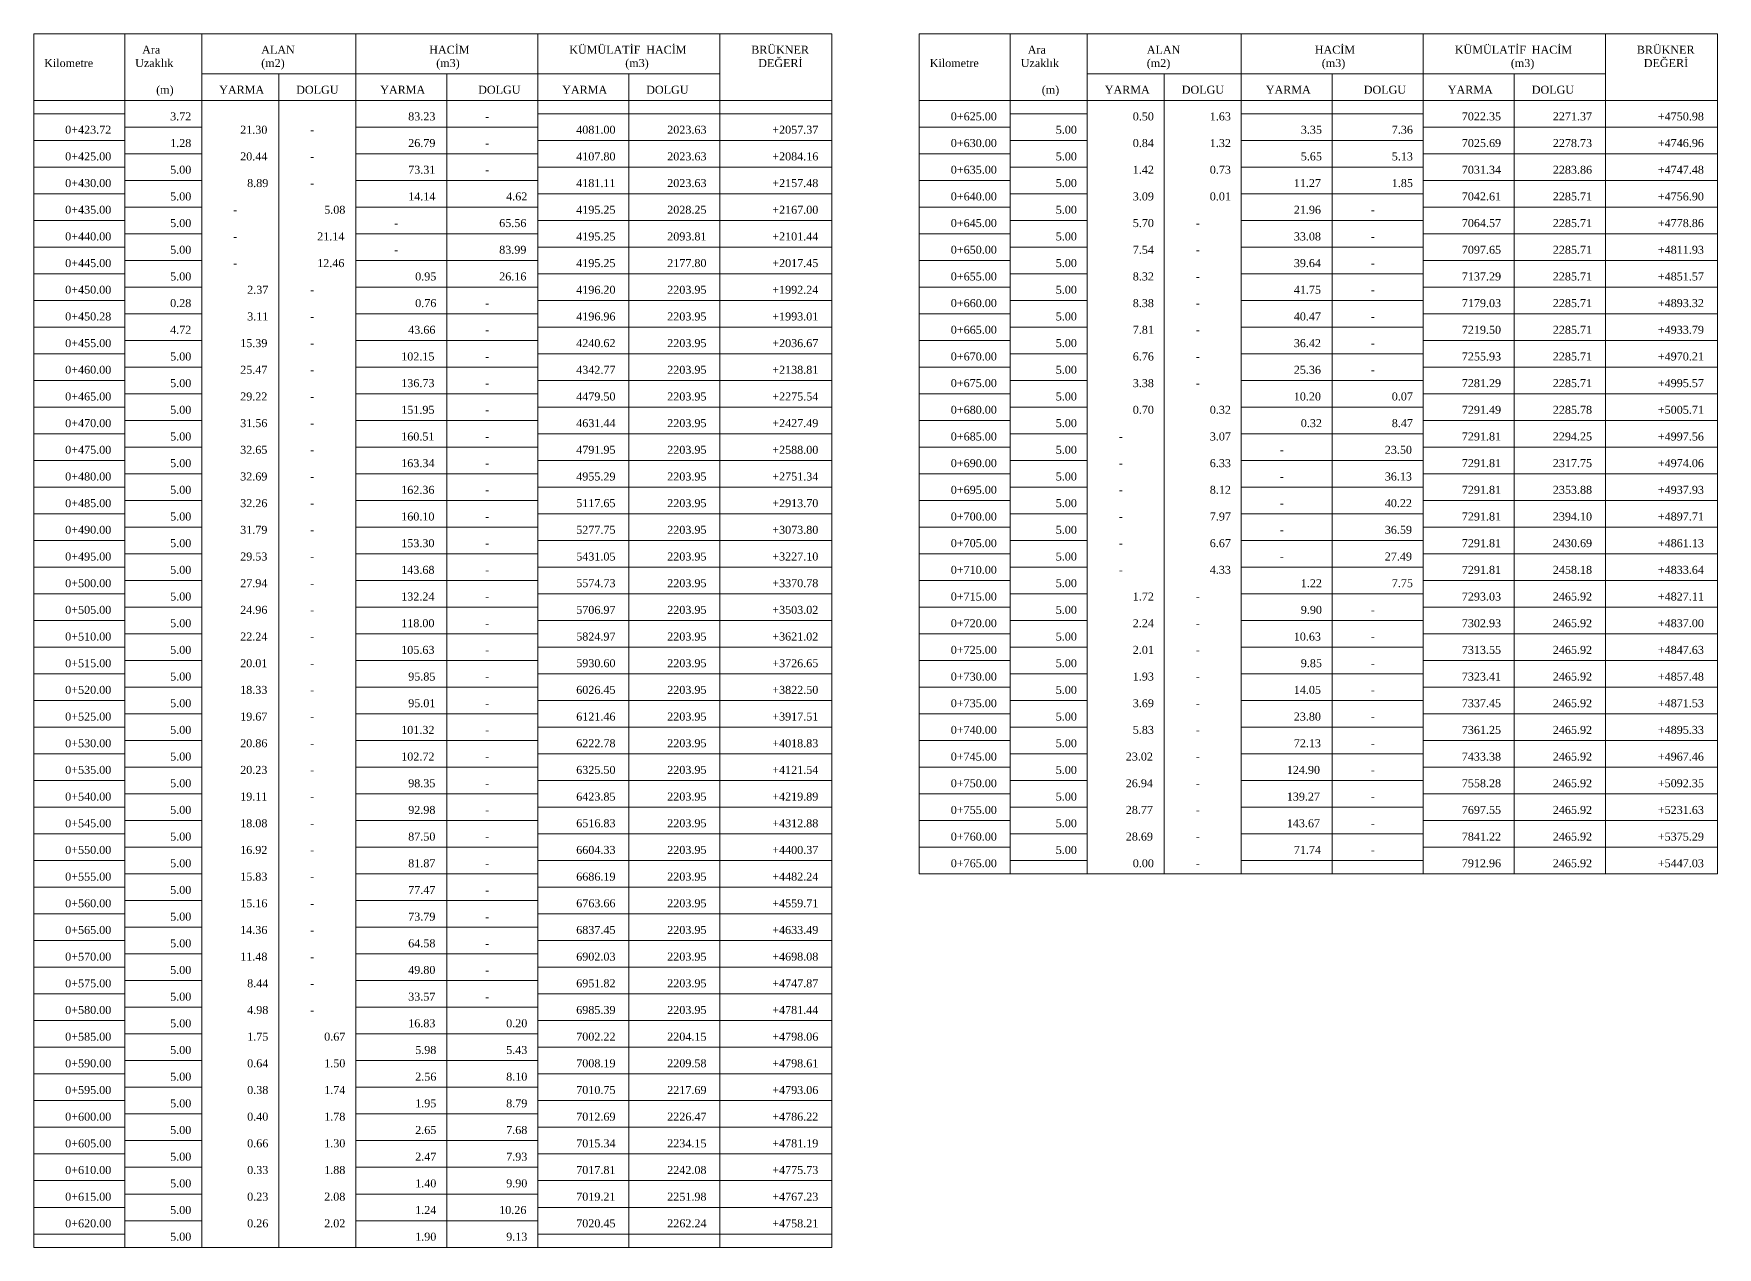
# Model space of a CAD drawing. Header units: metres. Extents: x 478603 to 489313, y 4282657 to 4289463.
# Drawn here: x 485478.7 to 485794.4, y 4287342.3 to 4287569.8 of the extents above; entities that cross this region are included whole.
import ezdxf

# ---------------------------------------------------------------- set-up
doc = ezdxf.new("R2010")
doc.units = ezdxf.units.M
for name, color, linetype, lineweight in [('TB_C', 96, 'Continuous', 0), ('TB_M', 18, 'Continuous', 0), ('TB_R', 1, 'Continuous', 0)]:
    doc.layers.add(name, color=color, linetype=linetype, lineweight=lineweight)
doc.styles.get("Standard").update_dxf_attribs({"font": 'times.ttf'})

msp = doc.modelspace()

# ---------------------------------------------------------------- linework, layer by layer
at = {"layer": 'TB_C'}
for p, q in [((485478.7, 4287569.78), (485628.32, 4287569.78)), ((485478.7, 4287569.78), (485478.7, 4287342.28)), ((485495.76, 4287569.78), (485495.76, 4287342.28)), ((485510.2, 4287569.78), (485510.2, 4287342.28)), ((485539.07, 4287569.78), (485539.07, 4287342.28)), ((485573.2, 4287569.78), (485573.2, 4287342.28)), ((485607.32, 4287569.78), (485607.32, 4287342.28)), ((485628.32, 4287569.78), (485628.32, 4287342.28)), ((485644.73, 4287569.78), (485794.36, 4287569.78)), ((485644.73, 4287569.78), (485644.73, 4287412.28)), ((485661.79, 4287569.78), (485661.79, 4287412.28)), ((485676.23, 4287569.78), (485676.23, 4287412.28)), ((485705.11, 4287569.78), (485705.11, 4287412.28)), ((485739.23, 4287569.78), (485739.23, 4287412.28)), ((485773.36, 4287569.78), (485773.36, 4287412.28)), ((485794.36, 4287569.78), (485794.36, 4287412.28)), ((485510.2, 4287562.28), (485607.32, 4287562.28)), ((485524.64, 4287562.28), (485524.64, 4287342.28)), ((485556.14, 4287562.28), (485556.14, 4287342.28)), ((485590.26, 4287562.28), (485590.26, 4287342.28)), ((485676.23, 4287562.28), (485773.36, 4287562.28)), ((485690.67, 4287562.28), (485690.67, 4287412.28)), ((485722.17, 4287562.28), (485722.17, 4287412.28)), ((485756.29, 4287562.28), (485756.29, 4287412.28)), ((485478.7, 4287557.28), (485628.32, 4287557.28)), ((485644.73, 4287557.28), (485794.36, 4287557.28)), ((485478.7, 4287554.78), (485495.76, 4287554.78)), ((485573.2, 4287554.78), (485628.32, 4287554.78)), ((485661.79, 4287554.78), (485676.23, 4287554.78)), ((485705.11, 4287554.78), (485739.23, 4287554.78)), ((485478.7, 4287549.78), (485495.76, 4287549.78)), ((485495.76, 4287552.28), (485510.2, 4287552.28)), ((485539.07, 4287552.28), (485573.2, 4287552.28)), ((485573.2, 4287549.78), (485628.32, 4287549.78)), ((485644.73, 4287552.28), (485661.79, 4287552.28)), ((485661.79, 4287549.78), (485676.23, 4287549.78)), ((485705.11, 4287549.78), (485739.23, 4287549.78)), ((485739.23, 4287552.28), (485794.36, 4287552.28)), ((485495.76, 4287547.28), (485510.2, 4287547.28)), ((485539.07, 4287547.28), (485573.2, 4287547.28)), ((485644.73, 4287547.28), (485661.79, 4287547.28)), ((485739.23, 4287547.28), (485794.36, 4287547.28)), ((485478.7, 4287544.78), (485495.76, 4287544.78)), ((485573.2, 4287544.78), (485628.32, 4287544.78)), ((485661.79, 4287544.78), (485676.23, 4287544.78)), ((485705.11, 4287544.78), (485739.23, 4287544.78)), ((485495.76, 4287542.28), (485510.2, 4287542.28)), ((485539.07, 4287542.28), (485573.2, 4287542.28)), ((485644.73, 4287542.28), (485661.79, 4287542.28)), ((485739.23, 4287542.28), (485794.36, 4287542.28)), ((485478.7, 4287539.78), (485495.76, 4287539.78)), ((485495.76, 4287537.28), (485510.2, 4287537.28)), ((485539.07, 4287537.28), (485573.2, 4287537.28)), ((485573.2, 4287539.78), (485628.32, 4287539.78)), ((485644.73, 4287537.28), (485661.79, 4287537.28)), ((485661.79, 4287539.78), (485676.23, 4287539.78)), ((485705.11, 4287539.78), (485739.23, 4287539.78)), ((485739.23, 4287537.28), (485794.36, 4287537.28)), ((485478.7, 4287534.78), (485495.76, 4287534.78)), ((485573.2, 4287534.78), (485628.32, 4287534.78)), ((485661.79, 4287534.78), (485676.23, 4287534.78)), ((485705.11, 4287534.78), (485739.23, 4287534.78)), ((485495.76, 4287532.28), (485510.2, 4287532.28)), ((485539.07, 4287532.28), (485573.2, 4287532.28)), ((485644.73, 4287532.28), (485661.79, 4287532.28)), ((485739.23, 4287532.28), (485794.36, 4287532.28)), ((485478.7, 4287529.78), (485495.76, 4287529.78)), ((485495.76, 4287527.28), (485510.2, 4287527.28)), ((485539.07, 4287527.28), (485573.2, 4287527.28)), ((485573.2, 4287529.78), (485628.32, 4287529.78)), ((485644.73, 4287527.28), (485661.79, 4287527.28)), ((485661.79, 4287529.78), (485676.23, 4287529.78)), ((485705.11, 4287529.78), (485739.23, 4287529.78)), ((485739.23, 4287527.28), (485794.36, 4287527.28)), ((485478.7, 4287524.78), (485495.76, 4287524.78)), ((485573.2, 4287524.78), (485628.32, 4287524.78)), ((485661.79, 4287524.78), (485676.23, 4287524.78)), ((485705.11, 4287524.78), (485739.23, 4287524.78)), ((485495.76, 4287522.28), (485510.2, 4287522.28)), ((485539.07, 4287522.28), (485573.2, 4287522.28)), ((485644.73, 4287522.28), (485661.79, 4287522.28)), ((485739.23, 4287522.28), (485794.36, 4287522.28)), ((485478.7, 4287519.78), (485495.76, 4287519.78)), ((485573.2, 4287519.78), (485628.32, 4287519.78)), ((485661.79, 4287519.78), (485676.23, 4287519.78)), ((485705.11, 4287519.78), (485739.23, 4287519.78)), ((485478.7, 4287514.78), (485495.76, 4287514.78)), ((485495.76, 4287517.28), (485510.2, 4287517.28)), ((485539.07, 4287517.28), (485573.2, 4287517.28)), ((485573.2, 4287514.78), (485628.32, 4287514.78)), ((485644.73, 4287517.28), (485661.79, 4287517.28)), ((485661.79, 4287514.78), (485676.23, 4287514.78)), ((485705.11, 4287514.78), (485739.23, 4287514.78)), ((485739.23, 4287517.28), (485794.36, 4287517.28)), ((485495.76, 4287512.28), (485510.2, 4287512.28)), ((485539.07, 4287512.28), (485573.2, 4287512.28)), ((485644.73, 4287512.28), (485661.79, 4287512.28)), ((485739.23, 4287512.28), (485794.36, 4287512.28)), ((485478.7, 4287509.78), (485495.76, 4287509.78)), ((485573.2, 4287509.78), (485628.32, 4287509.78)), ((485661.79, 4287509.78), (485676.23, 4287509.78)), ((485705.11, 4287509.78), (485739.23, 4287509.78)), ((485495.76, 4287507.28), (485510.2, 4287507.28)), ((485539.07, 4287507.28), (485573.2, 4287507.28)), ((485644.73, 4287507.28), (485661.79, 4287507.28)), ((485739.23, 4287507.28), (485794.36, 4287507.28)), ((485478.7, 4287504.78), (485495.76, 4287504.78)), ((485495.76, 4287502.28), (485510.2, 4287502.28)), ((485539.07, 4287502.28), (485573.2, 4287502.28)), ((485573.2, 4287504.78), (485628.32, 4287504.78)), ((485644.73, 4287502.28), (485661.79, 4287502.28)), ((485661.79, 4287504.78), (485676.23, 4287504.78)), ((485705.11, 4287504.78), (485739.23, 4287504.78)), ((485739.23, 4287502.28), (485794.36, 4287502.28)), ((485478.7, 4287499.78), (485495.76, 4287499.78)), ((485573.2, 4287499.78), (485628.32, 4287499.78)), ((485661.79, 4287499.78), (485676.23, 4287499.78)), ((485705.11, 4287499.78), (485739.23, 4287499.78)), ((485495.76, 4287497.28), (485510.2, 4287497.28)), ((485539.07, 4287497.28), (485573.2, 4287497.28)), ((485644.73, 4287497.28), (485661.79, 4287497.28)), ((485739.23, 4287497.28), (485794.36, 4287497.28)), ((485478.7, 4287494.78), (485495.76, 4287494.78)), ((485573.2, 4287494.78), (485628.32, 4287494.78)), ((485661.79, 4287494.78), (485676.23, 4287494.78)), ((485705.11, 4287494.78), (485739.23, 4287494.78)), ((485478.7, 4287489.78), (485495.76, 4287489.78)), ((485495.76, 4287492.28), (485510.2, 4287492.28)), ((485539.07, 4287492.28), (485573.2, 4287492.28)), ((485573.2, 4287489.78), (485628.32, 4287489.78)), ((485644.73, 4287492.28), (485661.79, 4287492.28)), ((485661.79, 4287489.78), (485676.23, 4287489.78)), ((485705.11, 4287489.78), (485739.23, 4287489.78)), ((485739.23, 4287492.28), (485794.36, 4287492.28)), ((485495.76, 4287487.28), (485510.2, 4287487.28)), ((485539.07, 4287487.28), (485573.2, 4287487.28)), ((485644.73, 4287487.28), (485661.79, 4287487.28)), ((485739.23, 4287487.28), (485794.36, 4287487.28)), ((485478.7, 4287484.78), (485495.76, 4287484.78)), ((485573.2, 4287484.78), (485628.32, 4287484.78)), ((485661.79, 4287484.78), (485676.23, 4287484.78)), ((485705.11, 4287484.78), (485739.23, 4287484.78)), ((485495.76, 4287482.28), (485510.2, 4287482.28)), ((485539.07, 4287482.28), (485573.2, 4287482.28)), ((485644.73, 4287482.28), (485661.79, 4287482.28)), ((485739.23, 4287482.28), (485794.36, 4287482.28)), ((485478.7, 4287479.78), (485495.76, 4287479.78)), ((485495.76, 4287477.28), (485510.2, 4287477.28)), ((485539.07, 4287477.28), (485573.2, 4287477.28)), ((485573.2, 4287479.78), (485628.32, 4287479.78)), ((485644.73, 4287477.28), (485661.79, 4287477.28)), ((485661.79, 4287479.78), (485676.23, 4287479.78)), ((485705.11, 4287479.78), (485739.23, 4287479.78)), ((485739.23, 4287477.28), (485794.36, 4287477.28)), ((485478.7, 4287474.78), (485495.76, 4287474.78)), ((485573.2, 4287474.78), (485628.32, 4287474.78)), ((485661.79, 4287474.78), (485676.23, 4287474.78)), ((485705.11, 4287474.78), (485739.23, 4287474.78)), ((485495.76, 4287472.28), (485510.2, 4287472.28)), ((485539.07, 4287472.28), (485573.2, 4287472.28)), ((485644.73, 4287472.28), (485661.79, 4287472.28)), ((485739.23, 4287472.28), (485794.36, 4287472.28)), ((485478.7, 4287469.78), (485495.76, 4287469.78)), ((485573.2, 4287469.78), (485628.32, 4287469.78)), ((485661.79, 4287469.78), (485676.23, 4287469.78)), ((485705.11, 4287469.78), (485739.23, 4287469.78)), ((485478.7, 4287464.78), (485495.76, 4287464.78)), ((485495.76, 4287467.28), (485510.2, 4287467.28)), ((485539.07, 4287467.28), (485573.2, 4287467.28)), ((485573.2, 4287464.78), (485628.32, 4287464.78)), ((485644.73, 4287467.28), (485661.79, 4287467.28)), ((485661.79, 4287464.78), (485676.23, 4287464.78)), ((485705.11, 4287464.78), (485739.23, 4287464.78)), ((485739.23, 4287467.28), (485794.36, 4287467.28)), ((485495.76, 4287462.28), (485510.2, 4287462.28)), ((485539.07, 4287462.28), (485573.2, 4287462.28)), ((485644.73, 4287462.28), (485661.79, 4287462.28)), ((485739.23, 4287462.28), (485794.36, 4287462.28)), ((485478.7, 4287459.78), (485495.76, 4287459.78)), ((485573.2, 4287459.78), (485628.32, 4287459.78)), ((485661.79, 4287459.78), (485676.23, 4287459.78)), ((485705.11, 4287459.78), (485739.23, 4287459.78)), ((485478.7, 4287454.78), (485495.76, 4287454.78)), ((485495.76, 4287457.28), (485510.2, 4287457.28)), ((485539.07, 4287457.28), (485573.2, 4287457.28)), ((485573.2, 4287454.78), (485628.32, 4287454.78)), ((485644.73, 4287457.28), (485661.79, 4287457.28)), ((485661.79, 4287454.78), (485676.23, 4287454.78)), ((485705.11, 4287454.78), (485739.23, 4287454.78)), ((485739.23, 4287457.28), (485794.36, 4287457.28)), ((485495.76, 4287452.28), (485510.2, 4287452.28)), ((485539.07, 4287452.28), (485573.2, 4287452.28)), ((485644.73, 4287452.28), (485661.79, 4287452.28)), ((485739.23, 4287452.28), (485794.36, 4287452.28)), ((485478.7, 4287449.78), (485495.76, 4287449.78)), ((485573.2, 4287449.78), (485628.32, 4287449.78)), ((485661.79, 4287449.78), (485676.23, 4287449.78)), ((485705.11, 4287449.78), (485739.23, 4287449.78)), ((485495.76, 4287447.28), (485510.2, 4287447.28)), ((485539.07, 4287447.28), (485573.2, 4287447.28)), ((485644.73, 4287447.28), (485661.79, 4287447.28)), ((485739.23, 4287447.28), (485794.36, 4287447.28)), ((485478.7, 4287444.78), (485495.76, 4287444.78)), ((485495.76, 4287442.28), (485510.2, 4287442.28)), ((485539.07, 4287442.28), (485573.2, 4287442.28)), ((485573.2, 4287444.78), (485628.32, 4287444.78)), ((485644.73, 4287442.28), (485661.79, 4287442.28)), ((485661.79, 4287444.78), (485676.23, 4287444.78)), ((485705.11, 4287444.78), (485739.23, 4287444.78)), ((485739.23, 4287442.28), (485794.36, 4287442.28)), ((485478.7, 4287439.78), (485495.76, 4287439.78)), ((485573.2, 4287439.78), (485628.32, 4287439.78)), ((485661.79, 4287439.78), (485676.23, 4287439.78)), ((485705.11, 4287439.78), (485739.23, 4287439.78)), ((485495.76, 4287437.28), (485510.2, 4287437.28)), ((485539.07, 4287437.28), (485573.2, 4287437.28)), ((485644.73, 4287437.28), (485661.79, 4287437.28)), ((485739.23, 4287437.28), (485794.36, 4287437.28)), ((485478.7, 4287434.78), (485495.76, 4287434.78)), ((485573.2, 4287434.78), (485628.32, 4287434.78)), ((485661.79, 4287434.78), (485676.23, 4287434.78)), ((485705.11, 4287434.78), (485739.23, 4287434.78)), ((485478.7, 4287429.78), (485495.76, 4287429.78)), ((485495.76, 4287432.28), (485510.2, 4287432.28)), ((485539.07, 4287432.28), (485573.2, 4287432.28)), ((485573.2, 4287429.78), (485628.32, 4287429.78)), ((485644.73, 4287432.28), (485661.79, 4287432.28)), ((485661.79, 4287429.78), (485676.23, 4287429.78)), ((485705.11, 4287429.78), (485739.23, 4287429.78)), ((485739.23, 4287432.28), (485794.36, 4287432.28)), ((485495.76, 4287427.28), (485510.2, 4287427.28)), ((485539.07, 4287427.28), (485573.2, 4287427.28)), ((485644.73, 4287427.28), (485661.79, 4287427.28)), ((485739.23, 4287427.28), (485794.36, 4287427.28)), ((485478.7, 4287424.78), (485495.76, 4287424.78)), ((485573.2, 4287424.78), (485628.32, 4287424.78)), ((485661.79, 4287424.78), (485676.23, 4287424.78)), ((485705.11, 4287424.78), (485739.23, 4287424.78)), ((485495.76, 4287422.28), (485510.2, 4287422.28)), ((485539.07, 4287422.28), (485573.2, 4287422.28)), ((485644.73, 4287422.28), (485661.79, 4287422.28)), ((485739.23, 4287422.28), (485794.36, 4287422.28)), ((485478.7, 4287419.78), (485495.76, 4287419.78)), ((485495.76, 4287417.28), (485510.2, 4287417.28)), ((485539.07, 4287417.28), (485573.2, 4287417.28)), ((485573.2, 4287419.78), (485628.32, 4287419.78)), ((485644.73, 4287417.28), (485661.79, 4287417.28)), ((485661.79, 4287419.78), (485676.23, 4287419.78)), ((485705.11, 4287419.78), (485739.23, 4287419.78)), ((485739.23, 4287417.28), (485794.36, 4287417.28)), ((485478.7, 4287414.78), (485495.76, 4287414.78)), ((485573.2, 4287414.78), (485628.32, 4287414.78)), ((485661.79, 4287414.78), (485676.23, 4287414.78)), ((485705.11, 4287414.78), (485739.23, 4287414.78)), ((485495.76, 4287412.28), (485510.2, 4287412.28)), ((485539.07, 4287412.28), (485573.2, 4287412.28)), ((485644.73, 4287412.28), (485794.36, 4287412.28)), ((485478.7, 4287409.78), (485495.76, 4287409.78)), ((485573.2, 4287409.78), (485628.32, 4287409.78)), ((485478.7, 4287404.78), (485495.76, 4287404.78)), ((485495.76, 4287407.28), (485510.2, 4287407.28)), ((485539.07, 4287407.28), (485573.2, 4287407.28)), ((485573.2, 4287404.78), (485628.32, 4287404.78)), ((485495.76, 4287402.28), (485510.2, 4287402.28)), ((485539.07, 4287402.28), (485573.2, 4287402.28)), ((485478.7, 4287399.78), (485495.76, 4287399.78)), ((485573.2, 4287399.78), (485628.32, 4287399.78)), ((485478.7, 4287394.78), (485495.76, 4287394.78)), ((485495.76, 4287397.28), (485510.2, 4287397.28)), ((485539.07, 4287397.28), (485573.2, 4287397.28)), ((485573.2, 4287394.78), (485628.32, 4287394.78)), ((485495.76, 4287392.28), (485510.2, 4287392.28)), ((485539.07, 4287392.28), (485573.2, 4287392.28)), ((485478.7, 4287389.78), (485495.76, 4287389.78)), ((485573.2, 4287389.78), (485628.32, 4287389.78)), ((485495.76, 4287387.28), (485510.2, 4287387.28)), ((485539.07, 4287387.28), (485573.2, 4287387.28)), ((485478.7, 4287384.78), (485495.76, 4287384.78)), ((485495.76, 4287382.28), (485510.2, 4287382.28)), ((485539.07, 4287382.28), (485573.2, 4287382.28)), ((485573.2, 4287384.78), (485628.32, 4287384.78)), ((485478.7, 4287379.78), (485495.76, 4287379.78)), ((485573.2, 4287379.78), (485628.32, 4287379.78)), ((485495.76, 4287377.28), (485510.2, 4287377.28)), ((485539.07, 4287377.28), (485573.2, 4287377.28)), ((485478.7, 4287374.78), (485495.76, 4287374.78)), ((485573.2, 4287374.78), (485628.32, 4287374.78)), ((485478.7, 4287369.78), (485495.76, 4287369.78)), ((485495.76, 4287372.28), (485510.2, 4287372.28)), ((485539.07, 4287372.28), (485573.2, 4287372.28)), ((485573.2, 4287369.78), (485628.32, 4287369.78)), ((485495.76, 4287367.28), (485510.2, 4287367.28)), ((485539.07, 4287367.28), (485573.2, 4287367.28)), ((485478.7, 4287364.78), (485495.76, 4287364.78)), ((485573.2, 4287364.78), (485628.32, 4287364.78)), ((485495.76, 4287362.28), (485510.2, 4287362.28)), ((485539.07, 4287362.28), (485573.2, 4287362.28)), ((485478.7, 4287359.78), (485495.76, 4287359.78)), ((485495.76, 4287357.28), (485510.2, 4287357.28)), ((485539.07, 4287357.28), (485573.2, 4287357.28)), ((485573.2, 4287359.78), (485628.32, 4287359.78)), ((485478.7, 4287354.78), (485495.76, 4287354.78)), ((485573.2, 4287354.78), (485628.32, 4287354.78)), ((485495.76, 4287352.28), (485510.2, 4287352.28)), ((485539.07, 4287352.28), (485573.2, 4287352.28)), ((485478.7, 4287349.78), (485495.76, 4287349.78)), ((485573.2, 4287349.78), (485628.32, 4287349.78)), ((485478.7, 4287344.78), (485495.76, 4287344.78)), ((485495.76, 4287347.28), (485510.2, 4287347.28)), ((485539.07, 4287347.28), (485573.2, 4287347.28)), ((485573.2, 4287344.78), (485628.32, 4287344.78)), ((485478.7, 4287342.28), (485628.32, 4287342.28))]:
    msp.add_line(p, q, dxfattribs=at)

# ---------------------------------------------------------------- texts
at = {"layer": 'TB_M'}
for s, p in [('Ara', (485499.04, 4287566.03)), ('ALAN', (485521.36, 4287566.03)), ('HACİM', (485552.86, 4287566.03)), ('KÜMÜLATİF', (485579.11, 4287566.03)), ('HACİM', (485593.54, 4287566.03)), ('BRÜKNER', (485613.23, 4287566.03)), ('DEĞERİ', (485614.54, 4287563.53)), ('Ara', (485665.07, 4287566.03)), ('ALAN', (485687.39, 4287566.03)), ('HACİM', (485718.89, 4287566.03)), ('KÜMÜLATİF', (485745.14, 4287566.03)), ('HACİM', (485759.57, 4287566.03)), ('BRÜKNER', (485779.26, 4287566.03)), ('DEĞERİ', (485780.57, 4287563.53)), ('Kilometre', (485480.67, 4287563.53)), ('Uzaklık', (485497.73, 4287563.53)), ('(m2)', (485521.36, 4287563.53)), ('(m3)', (485554.17, 4287563.53)), ('(m3)', (485589.61, 4287563.53)), ('Kilometre', (485646.7, 4287563.53)), ('Uzaklık', (485663.76, 4287563.53)), ('(m2)', (485687.39, 4287563.53)), ('(m3)', (485720.2, 4287563.53)), ('(m3)', (485755.64, 4287563.53)), ('(m)', (485501.67, 4287558.53)), ('YARMA', (485513.48, 4287558.53)), ('DOLGU', (485527.92, 4287558.53)), ('YARMA', (485543.67, 4287558.53)), ('DOLGU', (485562.04, 4287558.53)), ('YARMA', (485577.79, 4287558.53)), ('DOLGU', (485593.54, 4287558.53)), ('(m)', (485667.7, 4287558.53)), ('YARMA', (485679.51, 4287558.53)), ('DOLGU', (485693.95, 4287558.53)), ('YARMA', (485709.7, 4287558.53)), ('DOLGU', (485728.07, 4287558.53)), ('YARMA', (485743.82, 4287558.53)), ('DOLGU', (485759.57, 4287558.53)), ('0+423.72', (485484.61, 4287551.03)), ('-', (485563.36, 4287553.53)), ('0+625.00', (485650.64, 4287553.53)), ('-', (485530.54, 4287551.03)), ('0+630.00', (485650.64, 4287548.53)), ('0+425.00', (485484.61, 4287546.03)), ('-', (485530.54, 4287546.03)), ('-', (485563.36, 4287548.53)), ('-', (485563.36, 4287543.53)), ('0+635.00', (485650.64, 4287543.53)), ('0+430.00', (485484.61, 4287541.03)), ('-', (485530.54, 4287541.03)), ('0+640.00', (485650.64, 4287538.53)), ('0+435.00', (485484.61, 4287536.03)), ('-', (485516.11, 4287536.03)), ('-', (485546.29, 4287533.53)), ('0+645.00', (485650.64, 4287533.53)), ('-', (485696.57, 4287533.53)), ('-', (485729.39, 4287536.03)), ('0+440.00', (485484.61, 4287531.03)), ('-', (485516.11, 4287531.03)), ('-', (485729.39, 4287531.03)), ('0+445.00', (485484.61, 4287526.03)), ('-', (485546.29, 4287528.53)), ('0+650.00', (485650.64, 4287528.53)), ('-', (485696.57, 4287528.53)), ('-', (485516.11, 4287526.03)), ('0+655.00', (485650.64, 4287523.53)), ('-', (485696.57, 4287523.53)), ('-', (485729.39, 4287526.03)), ('0+450.00', (485484.61, 4287521.03)), ('-', (485530.54, 4287521.03)), ('-', (485729.39, 4287521.03)), ('-', (485563.36, 4287518.53)), ('0+660.00', (485650.64, 4287518.53)), ('-', (485696.57, 4287518.53)), ('0+450.28', (485484.61, 4287516.03)), ('-', (485530.54, 4287516.03)), ('0+665.00', (485650.64, 4287513.53)), ('-', (485729.39, 4287516.03)), ('0+455.00', (485484.61, 4287511.03)), ('-', (485530.54, 4287511.03)), ('-', (485563.36, 4287513.53)), ('-', (485696.57, 4287513.53)), ('-', (485729.39, 4287511.03)), ('-', (485563.36, 4287508.53)), ('0+670.00', (485650.64, 4287508.53)), ('-', (485696.57, 4287508.53)), ('0+460.00', (485484.61, 4287506.03)), ('-', (485530.54, 4287506.03)), ('-', (485729.39, 4287506.03)), ('0+465.00', (485484.61, 4287501.03)), ('-', (485563.36, 4287503.53)), ('0+675.00', (485650.64, 4287503.53)), ('-', (485696.57, 4287503.53)), ('-', (485530.54, 4287501.03)), ('-', (485563.36, 4287498.53)), ('0+680.00', (485650.64, 4287498.53)), ('0+470.00', (485484.61, 4287496.03)), ('-', (485530.54, 4287496.03)), ('0+475.00', (485484.61, 4287491.03)), ('-', (485563.36, 4287493.53)), ('0+685.00', (485650.64, 4287493.53)), ('-', (485682.14, 4287493.53)), ('-', (485530.54, 4287491.03)), ('0+690.00', (485650.64, 4287488.53)), ('-', (485712.32, 4287491.03)), ('0+480.00', (485484.61, 4287486.03)), ('-', (485530.54, 4287486.03)), ('-', (485563.36, 4287488.53)), ('-', (485682.14, 4287488.53)), ('-', (485712.32, 4287486.03)), ('-', (485563.36, 4287483.53)), ('0+695.00', (485650.64, 4287483.53)), ('-', (485682.14, 4287483.53)), ('0+485.00', (485484.61, 4287481.03)), ('-', (485530.54, 4287481.03)), ('0+700.00', (485650.64, 4287478.53)), ('-', (485712.32, 4287481.03)), ('0+490.00', (485484.61, 4287476.03)), ('-', (485563.36, 4287478.53)), ('-', (485682.14, 4287478.53)), ('-', (485530.54, 4287476.03)), ('-', (485563.36, 4287473.53)), ('0+705.00', (485650.64, 4287473.53)), ('-', (485682.14, 4287473.53)), ('-', (485712.32, 4287476.03)), ('0+495.00', (485484.61, 4287471.03)), ('-', (485530.54, 4287471.03)), ('-', (485712.32, 4287471.03)), ('0+500.00', (485484.61, 4287466.03)), ('-', (485563.36, 4287468.53)), ('0+710.00', (485650.64, 4287468.53)), ('-', (485682.14, 4287468.53)), ('-', (485530.54, 4287466.03)), ('-', (485563.36, 4287463.53)), ('0+715.00', (485650.64, 4287463.53)), ('-', (485696.57, 4287463.53)), ('0+505.00', (485484.61, 4287461.03)), ('-', (485530.54, 4287461.03)), ('-', (485729.39, 4287461.03)), ('-', (485563.36, 4287458.53)), ('0+720.00', (485650.64, 4287458.53)), ('-', (485696.57, 4287458.53)), ('0+510.00', (485484.61, 4287456.03)), ('-', (485530.54, 4287456.03)), ('0+725.00', (485650.64, 4287453.53)), ('-', (485729.39, 4287456.03)), ('0+515.00', (485484.61, 4287451.03)), ('-', (485530.54, 4287451.03)), ('-', (485563.36, 4287453.53)), ('-', (485696.57, 4287453.53)), ('-', (485729.39, 4287451.03)), ('-', (485563.36, 4287448.53)), ('0+730.00', (485650.64, 4287448.53)), ('-', (485696.57, 4287448.53)), ('0+520.00', (485484.61, 4287446.03)), ('-', (485530.54, 4287446.03)), ('-', (485729.39, 4287446.03)), ('0+525.00', (485484.61, 4287441.03)), ('-', (485563.36, 4287443.53)), ('0+735.00', (485650.64, 4287443.53)), ('-', (485696.57, 4287443.53)), ('-', (485530.54, 4287441.03)), ('-', (485563.36, 4287438.53)), ('0+740.00', (485650.64, 4287438.53)), ('-', (485696.57, 4287438.53)), ('-', (485729.39, 4287441.03)), ('0+530.00', (485484.61, 4287436.03)), ('-', (485530.54, 4287436.03)), ('-', (485729.39, 4287436.03)), ('-', (485563.36, 4287433.53)), ('0+745.00', (485650.64, 4287433.53)), ('-', (485696.57, 4287433.53)), ('0+535.00', (485484.61, 4287431.03)), ('-', (485530.54, 4287431.03)), ('0+750.00', (485650.64, 4287428.53)), ('-', (485729.39, 4287431.03)), ('0+540.00', (485484.61, 4287426.03)), ('-', (485530.54, 4287426.03)), ('-', (485563.36, 4287428.53)), ('-', (485696.57, 4287428.53)), ('-', (485729.39, 4287426.03)), ('-', (485563.36, 4287423.53)), ('0+755.00', (485650.64, 4287423.53)), ('-', (485696.57, 4287423.53)), ('0+545.00', (485484.61, 4287421.03)), ('-', (485530.54, 4287421.03)), ('0+760.00', (485650.64, 4287418.53)), ('-', (485729.39, 4287421.03)), ('0+550.00', (485484.61, 4287416.03)), ('-', (485563.36, 4287418.53)), ('-', (485696.57, 4287418.53)), ('-', (485530.54, 4287416.03)), ('-', (485563.36, 4287413.53)), ('0+765.00', (485650.64, 4287413.53)), ('-', (485696.57, 4287413.53)), ('-', (485729.39, 4287416.03)), ('0+555.00', (485484.61, 4287411.03)), ('-', (485530.54, 4287411.03)), ('0+560.00', (485484.61, 4287406.03)), ('-', (485563.36, 4287408.53)), ('-', (485530.54, 4287406.03)), ('0+565.00', (485484.61, 4287401.03)), ('-', (485530.54, 4287401.03)), ('-', (485563.36, 4287403.53)), ('-', (485563.36, 4287398.53)), ('0+570.00', (485484.61, 4287396.03)), ('-', (485530.54, 4287396.03)), ('0+575.00', (485484.61, 4287391.03)), ('-', (485530.54, 4287391.03)), ('-', (485563.36, 4287393.53)), ('-', (485563.36, 4287388.53)), ('0+580.00', (485484.61, 4287386.03)), ('-', (485530.54, 4287386.03)), ('0+585.00', (485484.61, 4287381.03)), ('0+590.00', (485484.61, 4287376.03)), ('0+595.00', (485484.61, 4287371.03)), ('0+600.00', (485484.61, 4287366.03)), ('0+605.00', (485484.61, 4287361.03)), ('0+610.00', (485484.61, 4287356.03)), ('0+615.00', (485484.61, 4287351.03)), ('0+620.00', (485484.61, 4287346.03))]:
    msp.add_text(s, height=1.5, dxfattribs=at).set_placement(p)
at = {"layer": 'TB_R'}
for s, p in [('3.72', (485504.29, 4287553.53)), ('21.30', (485517.42, 4287551.03)), ('83.23', (485548.92, 4287553.53)), ('4081.00', (485580.42, 4287551.03)), ('2023.63', (485597.48, 4287551.03)), ('+2057.37', (485617.17, 4287551.03)), ('5.00', (485670.32, 4287551.03)), ('0.50', (485684.76, 4287553.53)), ('1.63', (485699.2, 4287553.53)), ('3.35', (485716.26, 4287551.03)), ('7.36', (485733.32, 4287551.03)), ('7022.35', (485746.45, 4287553.53)), ('2271.37', (485763.51, 4287553.53)), ('+4750.98', (485783.2, 4287553.53)), ('1.28', (485504.29, 4287548.53)), ('26.79', (485548.92, 4287548.53)), ('0.84', (485684.76, 4287548.53)), ('1.32', (485699.2, 4287548.53)), ('7025.69', (485746.45, 4287548.53)), ('2278.73', (485763.51, 4287548.53)), ('+4746.96', (485783.2, 4287548.53)), ('20.44', (485517.42, 4287546.03)), ('4107.80', (485580.42, 4287546.03)), ('2023.63', (485597.48, 4287546.03)), ('+2084.16', (485617.17, 4287546.03)), ('5.00', (485670.32, 4287546.03)), ('5.65', (485716.26, 4287546.03)), ('5.13', (485733.32, 4287546.03)), ('5.00', (485504.29, 4287543.53)), ('73.31', (485548.92, 4287543.53)), ('1.42', (485684.76, 4287543.53)), ('0.73', (485699.2, 4287543.53)), ('7031.34', (485746.45, 4287543.53)), ('2283.86', (485763.51, 4287543.53)), ('+4747.48', (485783.2, 4287543.53)), ('5.00', (485504.29, 4287538.53)), ('8.89', (485518.73, 4287541.03)), ('14.14', (485548.92, 4287538.53)), ('4.62', (485567.29, 4287538.53)), ('4181.11', (485580.42, 4287541.03)), ('2023.63', (485597.48, 4287541.03)), ('+2157.48', (485617.17, 4287541.03)), ('5.00', (485670.32, 4287541.03)), ('3.09', (485684.76, 4287538.53)), ('0.01', (485699.2, 4287538.53)), ('11.27', (485714.95, 4287541.03)), ('1.85', (485733.32, 4287541.03)), ('7042.61', (485746.45, 4287538.53)), ('2285.71', (485763.51, 4287538.53)), ('+4756.90', (485783.2, 4287538.53)), ('5.08', (485533.17, 4287536.03)), ('4195.25', (485580.42, 4287536.03)), ('2028.25', (485597.48, 4287536.03)), ('+2167.00', (485617.17, 4287536.03)), ('5.00', (485670.32, 4287536.03)), ('21.96', (485714.95, 4287536.03)), ('5.00', (485504.29, 4287533.53)), ('65.56', (485565.98, 4287533.53)), ('5.70', (485684.76, 4287533.53)), ('7064.57', (485746.45, 4287533.53)), ('2285.71', (485763.51, 4287533.53)), ('+4778.86', (485783.2, 4287533.53)), ('21.14', (485531.86, 4287531.03)), ('4195.25', (485580.42, 4287531.03)), ('2093.81', (485597.48, 4287531.03)), ('+2101.44', (485617.17, 4287531.03)), ('5.00', (485670.32, 4287531.03)), ('33.08', (485714.95, 4287531.03)), ('5.00', (485504.29, 4287528.53)), ('12.46', (485531.86, 4287526.03)), ('83.99', (485565.98, 4287528.53)), ('4195.25', (485580.42, 4287526.03)), ('2177.80', (485597.48, 4287526.03)), ('+2017.45', (485617.17, 4287526.03)), ('5.00', (485670.32, 4287526.03)), ('7.54', (485684.76, 4287528.53)), ('39.64', (485714.95, 4287526.03)), ('7097.65', (485746.45, 4287528.53)), ('2285.71', (485763.51, 4287528.53)), ('+4811.93', (485783.2, 4287528.53)), ('5.00', (485504.29, 4287523.53)), ('0.95', (485550.23, 4287523.53)), ('26.16', (485565.98, 4287523.53)), ('8.32', (485684.76, 4287523.53)), ('7137.29', (485746.45, 4287523.53)), ('2285.71', (485763.51, 4287523.53)), ('+4851.57', (485783.2, 4287523.53)), ('2.37', (485518.73, 4287521.03)), ('4196.20', (485580.42, 4287521.03)), ('2203.95', (485597.48, 4287521.03)), ('+1992.24', (485617.17, 4287521.03)), ('5.00', (485670.32, 4287521.03)), ('41.75', (485714.95, 4287521.03)), ('0.28', (485504.29, 4287518.53)), ('0.76', (485550.23, 4287518.53)), ('8.38', (485684.76, 4287518.53)), ('7179.03', (485746.45, 4287518.53)), ('2285.71', (485763.51, 4287518.53)), ('+4893.32', (485783.2, 4287518.53)), ('4.72', (485504.29, 4287513.53)), ('3.11', (485518.73, 4287516.03)), ('43.66', (485548.92, 4287513.53)), ('4196.96', (485580.42, 4287516.03)), ('2203.95', (485597.48, 4287516.03)), ('+1993.01', (485617.17, 4287516.03)), ('5.00', (485670.32, 4287516.03)), ('7.81', (485684.76, 4287513.53)), ('40.47', (485714.95, 4287516.03)), ('7219.50', (485746.45, 4287513.53)), ('2285.71', (485763.51, 4287513.53)), ('+4933.79', (485783.2, 4287513.53)), ('15.39', (485517.42, 4287511.03)), ('4240.62', (485580.42, 4287511.03)), ('2203.95', (485597.48, 4287511.03)), ('+2036.67', (485617.17, 4287511.03)), ('5.00', (485670.32, 4287511.03)), ('36.42', (485714.95, 4287511.03)), ('5.00', (485504.29, 4287508.53)), ('102.15', (485547.61, 4287508.53)), ('6.76', (485684.76, 4287508.53)), ('7255.93', (485746.45, 4287508.53)), ('2285.71', (485763.51, 4287508.53)), ('+4970.21', (485783.2, 4287508.53)), ('25.47', (485517.42, 4287506.03)), ('4342.77', (485580.42, 4287506.03)), ('2203.95', (485597.48, 4287506.03)), ('+2138.81', (485617.17, 4287506.03)), ('5.00', (485670.32, 4287506.03)), ('25.36', (485714.95, 4287506.03)), ('5.00', (485504.29, 4287503.53)), ('29.22', (485517.42, 4287501.03)), ('136.73', (485547.61, 4287503.53)), ('4479.50', (485580.42, 4287501.03)), ('2203.95', (485597.48, 4287501.03)), ('+2275.54', (485617.17, 4287501.03)), ('5.00', (485670.32, 4287501.03)), ('3.38', (485684.76, 4287503.53)), ('10.20', (485714.95, 4287501.03)), ('0.07', (485733.32, 4287501.03)), ('7281.29', (485746.45, 4287503.53)), ('2285.71', (485763.51, 4287503.53)), ('+4995.57', (485783.2, 4287503.53)), ('5.00', (485504.29, 4287498.53)), ('151.95', (485547.61, 4287498.53)), ('0.70', (485684.76, 4287498.53)), ('0.32', (485699.2, 4287498.53)), ('7291.49', (485746.45, 4287498.53)), ('2285.78', (485763.51, 4287498.53)), ('+5005.71', (485783.2, 4287498.53)), ('31.56', (485517.42, 4287496.03)), ('4631.44', (485580.42, 4287496.03)), ('2203.95', (485597.48, 4287496.03)), ('+2427.49', (485617.17, 4287496.03)), ('5.00', (485670.32, 4287496.03)), ('0.32', (485716.26, 4287496.03)), ('8.47', (485733.32, 4287496.03)), ('5.00', (485504.29, 4287493.53)), ('160.51', (485547.61, 4287493.53)), ('2203.95', (485597.48, 4287491.03)), ('+2588.00', (485617.17, 4287491.03)), ('5.00', (485670.32, 4287491.03)), ('3.07', (485699.2, 4287493.53)), ('23.50', (485732.01, 4287491.03)), ('7291.81', (485746.45, 4287493.53)), ('2294.25', (485763.51, 4287493.53)), ('+4997.56', (485783.2, 4287493.53)), ('5.00', (485504.29, 4287488.53)), ('32.65', (485517.42, 4287491.03)), ('163.34', (485547.61, 4287488.53)), ('4791.95', (485580.42, 4287491.03)), ('6.33', (485699.2, 4287488.53)), ('7291.81', (485746.45, 4287488.53)), ('2317.75', (485763.51, 4287488.53)), ('+4974.06', (485783.2, 4287488.53)), ('32.69', (485517.42, 4287486.03)), ('4955.29', (485580.42, 4287486.03)), ('2203.95', (485597.48, 4287486.03)), ('+2751.34', (485617.17, 4287486.03)), ('5.00', (485670.32, 4287486.03)), ('36.13', (485732.01, 4287486.03)), ('5.00', (485504.29, 4287483.53)), ('162.36', (485547.61, 4287483.53)), ('8.12', (485699.2, 4287483.53)), ('7291.81', (485746.45, 4287483.53)), ('2353.88', (485763.51, 4287483.53)), ('+4937.93', (485783.2, 4287483.53)), ('5.00', (485504.29, 4287478.53)), ('32.26', (485517.42, 4287481.03)), ('160.10', (485547.61, 4287478.53)), ('5117.65', (485580.42, 4287481.03)), ('2203.95', (485597.48, 4287481.03)), ('+2913.70', (485617.17, 4287481.03)), ('5.00', (485670.32, 4287481.03)), ('7.97', (485699.2, 4287478.53)), ('40.22', (485732.01, 4287481.03)), ('7291.81', (485746.45, 4287478.53)), ('2394.10', (485763.51, 4287478.53)), ('+4897.71', (485783.2, 4287478.53)), ('31.79', (485517.42, 4287476.03)), ('5277.75', (485580.42, 4287476.03)), ('2203.95', (485597.48, 4287476.03)), ('+3073.80', (485617.17, 4287476.03)), ('5.00', (485670.32, 4287476.03)), ('36.59', (485732.01, 4287476.03)), ('5.00', (485504.29, 4287473.53)), ('153.30', (485547.61, 4287473.53)), ('6.67', (485699.2, 4287473.53)), ('7291.81', (485746.45, 4287473.53)), ('2430.69', (485763.51, 4287473.53)), ('+4861.13', (485783.2, 4287473.53)), ('29.53', (485517.42, 4287471.03)), ('5431.05', (485580.42, 4287471.03)), ('2203.95', (485597.48, 4287471.03)), ('+3227.10', (485617.17, 4287471.03)), ('5.00', (485670.32, 4287471.03)), ('27.49', (485732.01, 4287471.03)), ('5.00', (485504.29, 4287468.53)), ('27.94', (485517.42, 4287466.03)), ('143.68', (485547.61, 4287468.53)), ('5574.73', (485580.42, 4287466.03)), ('2203.95', (485597.48, 4287466.03)), ('+3370.78', (485617.17, 4287466.03)), ('5.00', (485670.32, 4287466.03)), ('4.33', (485699.2, 4287468.53)), ('1.22', (485716.26, 4287466.03)), ('7.75', (485733.32, 4287466.03)), ('7291.81', (485746.45, 4287468.53)), ('2458.18', (485763.51, 4287468.53)), ('+4833.64', (485783.2, 4287468.53)), ('5.00', (485504.29, 4287463.53)), ('132.24', (485547.61, 4287463.53)), ('1.72', (485684.76, 4287463.53)), ('7293.03', (485746.45, 4287463.53)), ('2465.92', (485763.51, 4287463.53)), ('+4827.11', (485783.2, 4287463.53)), ('24.96', (485517.42, 4287461.03)), ('5706.97', (485580.42, 4287461.03)), ('2203.95', (485597.48, 4287461.03)), ('+3503.02', (485617.17, 4287461.03)), ('5.00', (485670.32, 4287461.03)), ('9.90', (485716.26, 4287461.03)), ('5.00', (485504.29, 4287458.53)), ('118.00', (485547.61, 4287458.53)), ('2.24', (485684.76, 4287458.53)), ('7302.93', (485746.45, 4287458.53)), ('2465.92', (485763.51, 4287458.53)), ('+4837.00', (485783.2, 4287458.53)), ('5.00', (485504.29, 4287453.53)), ('22.24', (485517.42, 4287456.03)), ('105.63', (485547.61, 4287453.53)), ('5824.97', (485580.42, 4287456.03)), ('2203.95', (485597.48, 4287456.03)), ('+3621.02', (485617.17, 4287456.03)), ('5.00', (485670.32, 4287456.03)), ('2.01', (485684.76, 4287453.53)), ('10.63', (485714.95, 4287456.03)), ('7313.55', (485746.45, 4287453.53)), ('2465.92', (485763.51, 4287453.53)), ('+4847.63', (485783.2, 4287453.53)), ('20.01', (485517.42, 4287451.03)), ('5930.60', (485580.42, 4287451.03)), ('2203.95', (485597.48, 4287451.03)), ('+3726.65', (485617.17, 4287451.03)), ('5.00', (485670.32, 4287451.03)), ('9.85', (485716.26, 4287451.03)), ('5.00', (485504.29, 4287448.53)), ('95.85', (485548.92, 4287448.53)), ('1.93', (485684.76, 4287448.53)), ('7323.41', (485746.45, 4287448.53)), ('2465.92', (485763.51, 4287448.53)), ('+4857.48', (485783.2, 4287448.53)), ('18.33', (485517.42, 4287446.03)), ('6026.45', (485580.42, 4287446.03)), ('2203.95', (485597.48, 4287446.03)), ('+3822.50', (485617.17, 4287446.03)), ('5.00', (485670.32, 4287446.03)), ('14.05', (485714.95, 4287446.03)), ('5.00', (485504.29, 4287443.53)), ('19.67', (485517.42, 4287441.03)), ('95.01', (485548.92, 4287443.53)), ('6121.46', (485580.42, 4287441.03)), ('2203.95', (485597.48, 4287441.03)), ('+3917.51', (485617.17, 4287441.03)), ('5.00', (485670.32, 4287441.03)), ('3.69', (485684.76, 4287443.53)), ('23.80', (485714.95, 4287441.03)), ('7337.45', (485746.45, 4287443.53)), ('2465.92', (485763.51, 4287443.53)), ('+4871.53', (485783.2, 4287443.53)), ('5.00', (485504.29, 4287438.53)), ('101.32', (485547.61, 4287438.53)), ('5.83', (485684.76, 4287438.53)), ('7361.25', (485746.45, 4287438.53)), ('2465.92', (485763.51, 4287438.53)), ('+4895.33', (485783.2, 4287438.53)), ('20.86', (485517.42, 4287436.03)), ('6222.78', (485580.42, 4287436.03)), ('2203.95', (485597.48, 4287436.03)), ('+4018.83', (485617.17, 4287436.03)), ('5.00', (485670.32, 4287436.03)), ('72.13', (485714.95, 4287436.03)), ('5.00', (485504.29, 4287433.53)), ('102.72', (485547.61, 4287433.53)), ('23.02', (485683.45, 4287433.53)), ('7433.38', (485746.45, 4287433.53)), ('2465.92', (485763.51, 4287433.53)), ('+4967.46', (485783.2, 4287433.53)), ('5.00', (485504.29, 4287428.53)), ('20.23', (485517.42, 4287431.03)), ('98.35', (485548.92, 4287428.53)), ('6325.50', (485580.42, 4287431.03)), ('2203.95', (485597.48, 4287431.03)), ('+4121.54', (485617.17, 4287431.03)), ('5.00', (485670.32, 4287431.03)), ('26.94', (485683.45, 4287428.53)), ('124.90', (485713.64, 4287431.03)), ('7558.28', (485746.45, 4287428.53)), ('2465.92', (485763.51, 4287428.53)), ('+5092.35', (485783.2, 4287428.53)), ('19.11', (485517.42, 4287426.03)), ('6423.85', (485580.42, 4287426.03)), ('2203.95', (485597.48, 4287426.03)), ('+4219.89', (485617.17, 4287426.03)), ('5.00', (485670.32, 4287426.03)), ('139.27', (485713.64, 4287426.03)), ('5.00', (485504.29, 4287423.53)), ('92.98', (485548.92, 4287423.53)), ('28.77', (485683.45, 4287423.53)), ('7697.55', (485746.45, 4287423.53)), ('2465.92', (485763.51, 4287423.53)), ('+5231.63', (485783.2, 4287423.53)), ('5.00', (485504.29, 4287418.53)), ('18.08', (485517.42, 4287421.03)), ('87.50', (485548.92, 4287418.53)), ('6516.83', (485580.42, 4287421.03)), ('2203.95', (485597.48, 4287421.03)), ('+4312.88', (485617.17, 4287421.03)), ('5.00', (485670.32, 4287421.03)), ('28.69', (485683.45, 4287418.53)), ('143.67', (485713.64, 4287421.03)), ('7841.22', (485746.45, 4287418.53)), ('2465.92', (485763.51, 4287418.53)), ('+5375.29', (485783.2, 4287418.53)), ('16.92', (485517.42, 4287416.03)), ('6604.33', (485580.42, 4287416.03)), ('2203.95', (485597.48, 4287416.03)), ('+4400.37', (485617.17, 4287416.03)), ('5.00', (485670.32, 4287416.03)), ('71.74', (485714.95, 4287416.03)), ('5.00', (485504.29, 4287413.53)), ('81.87', (485548.92, 4287413.53)), ('0.00', (485684.76, 4287413.53)), ('7912.96', (485746.45, 4287413.53)), ('2465.92', (485763.51, 4287413.53)), ('+5447.03', (485783.2, 4287413.53)), ('15.83', (485517.42, 4287411.03)), ('6686.19', (485580.42, 4287411.03)), ('2203.95', (485597.48, 4287411.03)), ('+4482.24', (485617.17, 4287411.03)), ('5.00', (485504.29, 4287408.53)), ('15.16', (485517.42, 4287406.03)), ('77.47', (485548.92, 4287408.53)), ('6763.66', (485580.42, 4287406.03)), ('2203.95', (485597.48, 4287406.03)), ('+4559.71', (485617.17, 4287406.03)), ('5.00', (485504.29, 4287403.53)), ('73.79', (485548.92, 4287403.53)), ('14.36', (485517.42, 4287401.03)), ('6837.45', (485580.42, 4287401.03)), ('2203.95', (485597.48, 4287401.03)), ('+4633.49', (485617.17, 4287401.03)), ('5.00', (485504.29, 4287398.53)), ('64.58', (485548.92, 4287398.53)), ('5.00', (485504.29, 4287393.53)), ('11.48', (485517.42, 4287396.03)), ('49.80', (485548.92, 4287393.53)), ('6902.03', (485580.42, 4287396.03)), ('2203.95', (485597.48, 4287396.03)), ('+4698.08', (485617.17, 4287396.03)), ('8.44', (485518.73, 4287391.03)), ('6951.82', (485580.42, 4287391.03)), ('2203.95', (485597.48, 4287391.03)), ('+4747.87', (485617.17, 4287391.03)), ('5.00', (485504.29, 4287388.53)), ('33.57', (485548.92, 4287388.53)), ('4.98', (485518.73, 4287386.03)), ('6985.39', (485580.42, 4287386.03)), ('2203.95', (485597.48, 4287386.03)), ('+4781.44', (485617.17, 4287386.03)), ('5.00', (485504.29, 4287383.53)), ('1.75', (485518.73, 4287381.03)), ('0.67', (485533.17, 4287381.03)), ('16.83', (485548.92, 4287383.53)), ('0.20', (485567.29, 4287383.53)), ('7002.22', (485580.42, 4287381.03)), ('2204.15', (485597.48, 4287381.03)), ('+4798.06', (485617.17, 4287381.03)), ('5.00', (485504.29, 4287378.53)), ('5.98', (485550.23, 4287378.53)), ('5.43', (485567.29, 4287378.53)), ('0.64', (485518.73, 4287376.03)), ('1.50', (485533.17, 4287376.03)), ('7008.19', (485580.42, 4287376.03)), ('2209.58', (485597.48, 4287376.03)), ('+4798.61', (485617.17, 4287376.03)), ('5.00', (485504.29, 4287373.53)), ('2.56', (485550.23, 4287373.53)), ('8.10', (485567.29, 4287373.53)), ('5.00', (485504.29, 4287368.53)), ('0.38', (485518.73, 4287371.03)), ('1.74', (485533.17, 4287371.03)), ('1.95', (485550.23, 4287368.53)), ('8.79', (485567.29, 4287368.53)), ('7010.75', (485580.42, 4287371.03)), ('2217.69', (485597.48, 4287371.03)), ('+4793.06', (485617.17, 4287371.03)), ('0.40', (485518.73, 4287366.03)), ('1.78', (485533.17, 4287366.03)), ('7012.69', (485580.42, 4287366.03)), ('2226.47', (485597.48, 4287366.03)), ('+4786.22', (485617.17, 4287366.03)), ('5.00', (485504.29, 4287363.53)), ('2.65', (485550.23, 4287363.53)), ('7.68', (485567.29, 4287363.53)), ('5.00', (485504.29, 4287358.53)), ('0.66', (485518.73, 4287361.03)), ('1.30', (485533.17, 4287361.03)), ('2.47', (485550.23, 4287358.53)), ('7.93', (485567.29, 4287358.53)), ('7015.34', (485580.42, 4287361.03)), ('2234.15', (485597.48, 4287361.03)), ('+4781.19', (485617.17, 4287361.03)), ('0.33', (485518.73, 4287356.03)), ('1.88', (485533.17, 4287356.03)), ('7017.81', (485580.42, 4287356.03)), ('2242.08', (485597.48, 4287356.03)), ('+4775.73', (485617.17, 4287356.03)), ('5.00', (485504.29, 4287353.53)), ('1.40', (485550.23, 4287353.53)), ('9.90', (485567.29, 4287353.53)), ('0.23', (485518.73, 4287351.03)), ('2.08', (485533.17, 4287351.03)), ('7019.21', (485580.42, 4287351.03)), ('2251.98', (485597.48, 4287351.03)), ('+4767.23', (485617.17, 4287351.03)), ('5.00', (485504.29, 4287348.53)), ('0.26', (485518.73, 4287346.03)), ('2.02', (485533.17, 4287346.03)), ('1.24', (485550.23, 4287348.53)), ('10.26', (485565.98, 4287348.53)), ('7020.45', (485580.42, 4287346.03)), ('2262.24', (485597.48, 4287346.03)), ('+4758.21', (485617.17, 4287346.03)), ('5.00', (485504.29, 4287343.53)), ('1.90', (485550.23, 4287343.53)), ('9.13', (485567.29, 4287343.53))]:
    msp.add_text(s, height=1.5, dxfattribs=at).set_placement(p)

doc.saveas('drawing.dxf')
